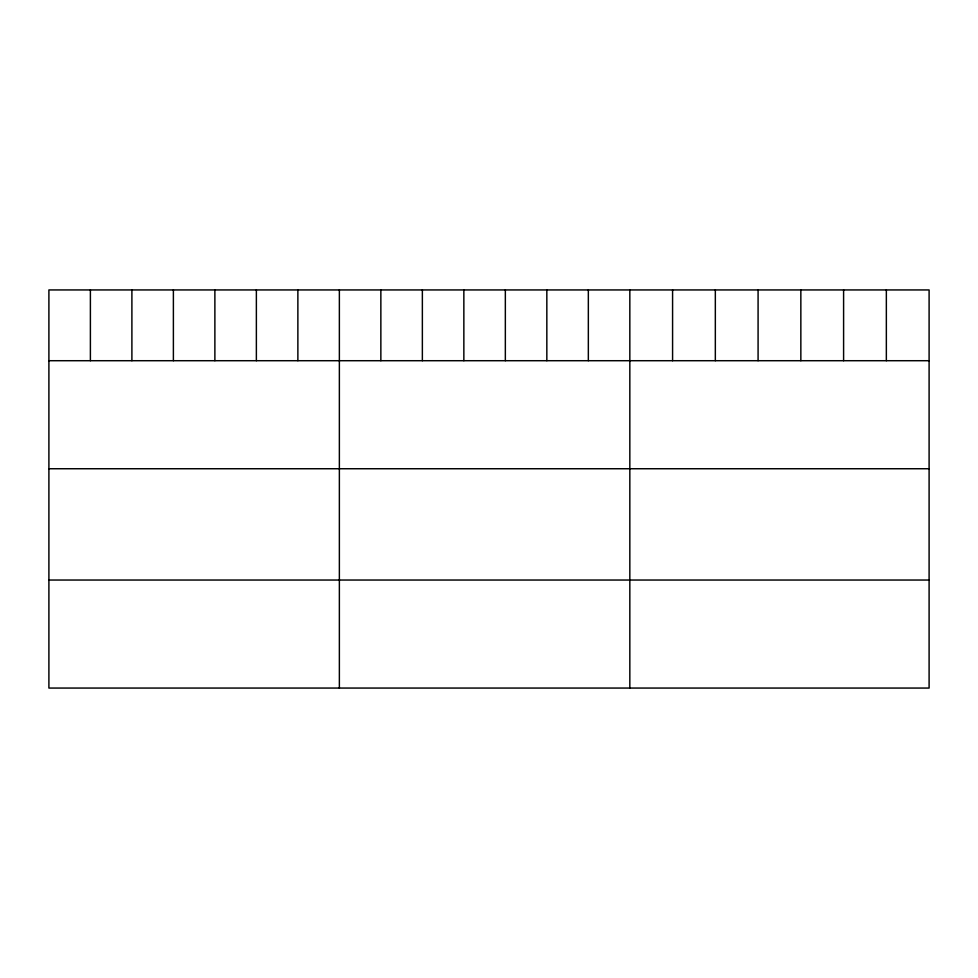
<?xml version="1.0" encoding="UTF-8"?>
<svg xmlns="http://www.w3.org/2000/svg" width="978" height="978" viewBox="0 0 978 978"><rect width="100%" height="100%" fill="white"/><g stroke="black" fill="none" stroke-linecap="round" stroke-linejoin="round"><path stroke-width="1.47" d="M929.1 360.711L929.1 688.06L48.9 688.06L48.9 289.94L929.1 289.94L929.1 360.711L48.9 360.711M48.9 468.743L929.1 468.743M48.9 580.04L929.1 580.04M886.349 289.94L886.349 360.711M843.598 289.94L843.598 360.711M800.848 289.94L800.848 360.711M758.084 289.94L758.084 360.711M715.334 289.94L715.334 360.711M672.583 289.94L672.583 360.711M629.832 289.94L629.832 688.06M588.34 289.94L588.34 360.711M546.836 289.94L546.836 360.711M505.345 289.94L505.345 360.711M463.853 289.94L463.853 360.711M422.362 289.94L422.362 360.711M380.858 289.94L380.858 360.711M339.366 289.94L339.366 688.06M297.874 289.94L297.874 360.711M256.37 289.94L256.37 360.711M214.879 289.94L214.879 360.711M173.387 289.94L173.387 360.711M131.896 289.94L131.896 360.711M90.392 289.94L90.392 360.711"/></g></svg>
